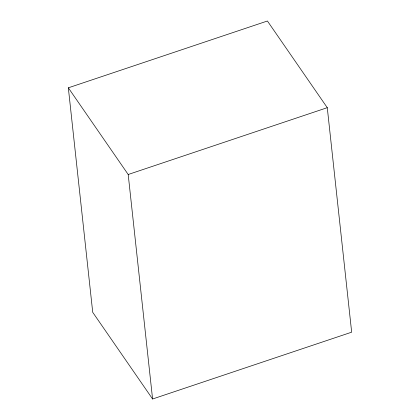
<?xml version="1.0" encoding="UTF-8"?>
<svg xmlns="http://www.w3.org/2000/svg" width="420" height="420" viewBox="0 0 420 420"><rect width="100%" height="100%" fill="white"/><g stroke="black" fill="none" stroke-linecap="round" stroke-linejoin="round"><path stroke-width="0.63" d="M68.334 87.817L267.414 21L327.274 107.683L351.666 332.183L152.586 399L92.726 312.317L68.334 87.817L128.195 174.5L152.586 399M128.195 174.5L327.274 107.683"/></g></svg>
